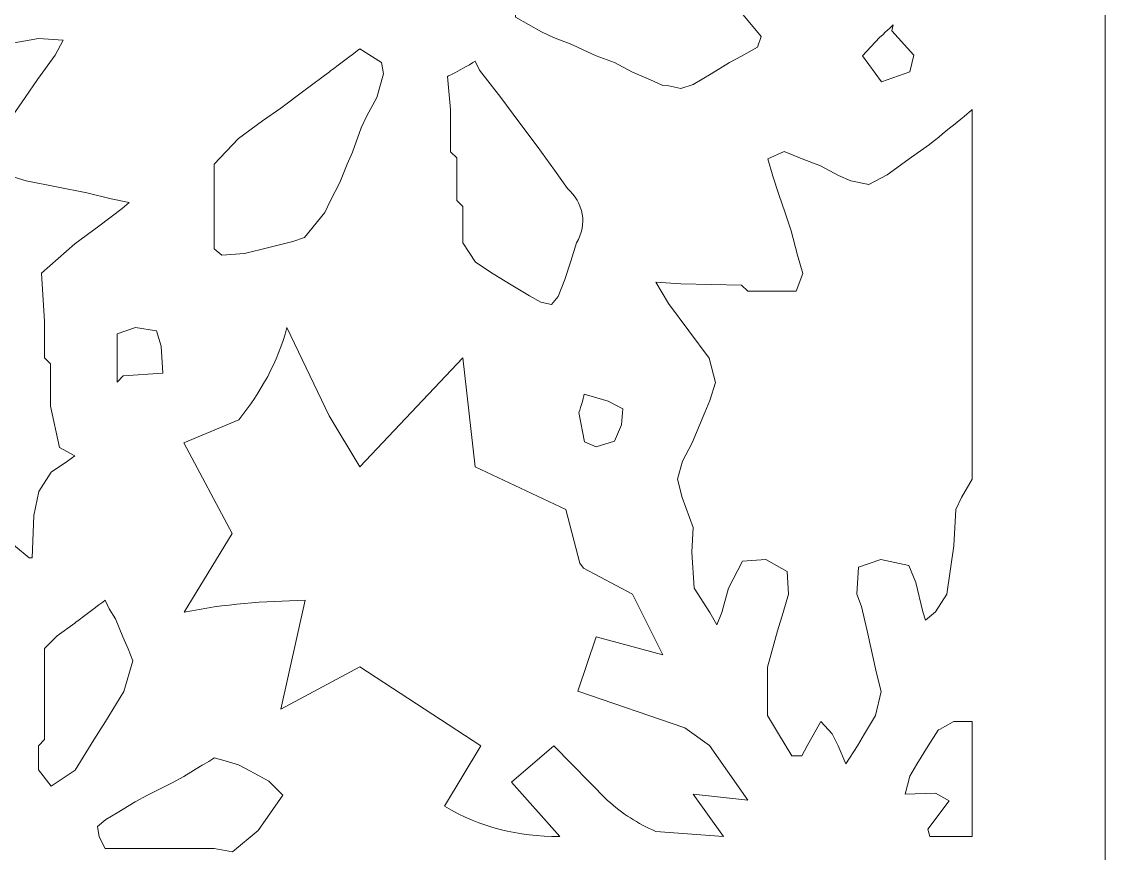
# Model space of a CAD drawing. Header units: centimetres. Extents: x -13.8 to 13.8, y -13.7 to 13.7.
# Drawn here: x 11.721 to 13.774, y 4.047 to 5.624 of the extents above; entities that cross this region are included whole.
import ezdxf

# ---------------------------------------------------------------- set-up
doc = ezdxf.new("R2010")
doc.units = ezdxf.units.CM
doc.header["$MEASUREMENT"] = 0
doc.layers.add('Layer 1', color=7, linetype='Continuous')

msp = doc.modelspace()

# ---------------------------------------------------------------- linework, layer by layer
at = {"layer": 'Layer 1', "lineweight": 0}
msp.add_lwpolyline([(0.95375, 0.85022), (13.77439, 0.85022), (13.77439, 13.67104), (0.95375, 13.67104), (0.95375, 0.85022)], close=True, dxfattribs=at)
at = {"layer": 'Layer 1', "color": 7, "lineweight": 0}
for points, knots in [([(12.97046, 5.73252), (12.97046, 5.73252), (13.00382, 5.72566), (13.00382, 5.72566), (13.00382, 5.72566), (13.00382, 5.72566), (13.03621, 5.69785), (13.03621, 5.69785), (13.03621, 5.69785), (13.03621, 5.69785), (13.08515, 5.64052), (13.08515, 5.64052), (13.08515, 5.64052), (13.08515, 5.64052), (13.1223, 5.59536), (13.1223, 5.59536), (13.1223, 5.59536), (13.1223, 5.59536), (13.11545, 5.57535), (13.11545, 5.57535), (13.11545, 5.57535), (13.11545, 5.57535), (13.08515, 5.55823), (13.08515, 5.55823), (13.08515, 5.55823), (13.08515, 5.55823), (13.06211, 5.54583), (13.06211, 5.54583), (13.06211, 5.54583), (13.06211, 5.54583), (13.02763, 5.5245), (13.02763, 5.5245), (13.02763, 5.5245), (13.02763, 5.5245), (12.99313, 5.5045), (12.99313, 5.5045), (12.99313, 5.5045), (12.99313, 5.5045), (12.97009, 5.49688), (12.97009, 5.49688), (12.97009, 5.49688), (12.97009, 5.49688), (12.94723, 5.50164), (12.94723, 5.50164), (12.94723, 5.50164), (12.94723, 5.50164), (12.93561, 5.50278), (12.93561, 5.50278), (12.93561, 5.50278), (12.93561, 5.50278), (12.91275, 5.51347), (12.91275, 5.51347), (12.91275, 5.51347), (12.91275, 5.51347), (12.87846, 5.52754), (12.87846, 5.52754), (12.87846, 5.52754), (12.87846, 5.52754), (12.84399, 5.54583), (12.84399, 5.54583), (12.84399, 5.54583), (12.84399, 5.54583), (12.80948, 5.55897), (12.80948, 5.55897), (12.80948, 5.55897), (12.80948, 5.55897), (12.78625, 5.56966), (12.78625, 5.56966), (12.78625, 5.56966), (12.78625, 5.56966), (12.76321, 5.5803), (12.76321, 5.5803), (12.76321, 5.5803), (12.76321, 5.5803), (12.72873, 5.59326), (12.72873, 5.59326), (12.72873, 5.59326), (12.72873, 5.59326), (12.70606, 5.60411), (12.70606, 5.60411), (12.70606, 5.60411), (12.70606, 5.60411), (12.65634, 5.63195), (12.65634, 5.63195), (12.65634, 5.63195), (12.65634, 5.63195), (12.65806, 5.65195), (12.65806, 5.65195), (12.65806, 5.65195), (12.65806, 5.65195), (12.66566, 5.68357), (12.66566, 5.68357), (12.66566, 5.68357), (12.66566, 5.68357), (12.69463, 5.69804), (12.69463, 5.69804), (12.69463, 5.69804), (12.69463, 5.69804), (12.76358, 5.69804), (12.76358, 5.69804), (12.76358, 5.69804), (12.76358, 5.69804), (12.77501, 5.70984), (12.77501, 5.70984), (12.77501, 5.70984), (12.77501, 5.70984), (12.86703, 5.70984), (12.86703, 5.70984), (12.86703, 5.70984), (12.86703, 5.70984), (12.87846, 5.7213), (12.87846, 5.7213), (12.87846, 5.7213), (12.87846, 5.7213), (12.95905, 5.7213), (12.95905, 5.7213), (12.95905, 5.7213), (12.95905, 5.7213), (12.97046, 5.73252), (12.97046, 5.73252)], [0, 0, 0, 0, 0.0322581, 0.0322581, 0.0322581, 0.0322581, 0.0645161, 0.0645161, 0.0645161, 0.0645161, 0.0967742, 0.0967742, 0.0967742, 0.0967742, 0.1290323, 0.1290323, 0.1290323, 0.1290323, 0.1612903, 0.1612903, 0.1612903, 0.1612903, 0.1935484, 0.1935484, 0.1935484, 0.1935484, 0.2258065, 0.2258065, 0.2258065, 0.2258065, 0.2580645, 0.2580645, 0.2580645, 0.2580645, 0.2903226, 0.2903226, 0.2903226, 0.2903226, 0.3225806, 0.3225806, 0.3225806, 0.3225806, 0.3548387, 0.3548387, 0.3548387, 0.3548387, 0.3870968, 0.3870968, 0.3870968, 0.3870968, 0.4193548, 0.4193548, 0.4193548, 0.4193548, 0.4516129, 0.4516129, 0.4516129, 0.4516129, 0.483871, 0.483871, 0.483871, 0.483871, 0.516129, 0.516129, 0.516129, 0.516129, 0.5483871, 0.5483871, 0.5483871, 0.5483871, 0.5806452, 0.5806452, 0.5806452, 0.5806452, 0.6129032, 0.6129032, 0.6129032, 0.6129032, 0.6451613, 0.6451613, 0.6451613, 0.6451613, 0.6774194, 0.6774194, 0.6774194, 0.6774194, 0.7096774, 0.7096774, 0.7096774, 0.7096774, 0.7419355, 0.7419355, 0.7419355, 0.7419355, 0.7741935, 0.7741935, 0.7741935, 0.7741935, 0.8064516, 0.8064516, 0.8064516, 0.8064516, 0.8387097, 0.8387097, 0.8387097, 0.8387097, 0.8709677, 0.8709677, 0.8709677, 0.8709677, 0.9032258, 0.9032258, 0.9032258, 0.9032258, 0.9354839, 0.9354839, 0.9354839, 0.9354839, 1, 1, 1, 1]), ([(11.47696, 5.7213), (11.47696, 5.7213), (11.4922, 5.69616), (11.4922, 5.69616), (11.4922, 5.69616), (11.4922, 5.69616), (11.52554, 5.65197), (11.52554, 5.65197), (11.52554, 5.65197), (11.52554, 5.65197), (11.56002, 5.60606), (11.56002, 5.60606), (11.56002, 5.60606), (11.56002, 5.60606), (11.64897, 5.58034), (11.64897, 5.58034), (11.64897, 5.58034), (11.64897, 5.58034), (11.70649, 5.58338), (11.70649, 5.58338), (11.70649, 5.58338), (11.70649, 5.58338), (11.7524, 5.59158), (11.7524, 5.59158), (11.7524, 5.59158), (11.7524, 5.59158), (11.79926, 5.58854), (11.79926, 5.58854), (11.79926, 5.58854), (11.79926, 5.58854), (11.78402, 5.55996), (11.78402, 5.55996), (11.78402, 5.55996), (11.78402, 5.55996), (11.75068, 5.51405), (11.75068, 5.51405), (11.75068, 5.51405), (11.75068, 5.51405), (11.72763, 5.47957), (11.72763, 5.47957), (11.72763, 5.47957), (11.72763, 5.47957), (11.70342, 5.44509), (11.70342, 5.44509), (11.70342, 5.44509), (11.70342, 5.44509), (11.6699, 5.39937), (11.6699, 5.39937), (11.6699, 5.39937), (11.62989, 5.37193), (11.66191, 5.31346), (11.70668, 5.32851), (11.70668, 5.32851), (11.70668, 5.32851), (11.72935, 5.32184), (11.72935, 5.32184), (11.72935, 5.32184), (11.72935, 5.32184), (11.78687, 5.31041), (11.78687, 5.31041), (11.78687, 5.31041), (11.78687, 5.31041), (11.84439, 5.29879), (11.84439, 5.29879), (11.84439, 5.29879), (11.84439, 5.29879), (11.8903, 5.28736), (11.8903, 5.28736), (11.8903, 5.28736), (11.8903, 5.28736), (11.92459, 5.28051), (11.92459, 5.28051), (11.92459, 5.28051), (11.92459, 5.28051), (11.91125, 5.26908), (11.91125, 5.26908), (11.91125, 5.26908), (11.91125, 5.26908), (11.86706, 5.23556), (11.86706, 5.23556), (11.86706, 5.23556), (11.86706, 5.23556), (11.82134, 5.20222), (11.82134, 5.20222), (11.82134, 5.20222), (11.82134, 5.20222), (11.75829, 5.14642), (11.75829, 5.14642), (11.75829, 5.14642), (11.75829, 5.14642), (11.76401, 5.05498), (11.76401, 5.05498), (11.76401, 5.05498), (11.76401, 5.05498), (11.76401, 4.98621), (11.76401, 4.98621), (11.76401, 4.98621), (11.76401, 4.98621), (11.77544, 4.97441), (11.77544, 4.97441), (11.77544, 4.97441), (11.77544, 4.97441), (11.77544, 4.89421), (11.77544, 4.89421), (11.77544, 4.89421), (11.77544, 4.89421), (11.79277, 4.81629), (11.79277, 4.81629), (11.79277, 4.81629), (11.79277, 4.81629), (11.82135, 4.8001), (11.82135, 4.8001), (11.82135, 4.8001), (11.82135, 4.8001), (11.80783, 4.79039), (11.80783, 4.79039), (11.80783, 4.79039), (11.80783, 4.79039), (11.7764, 4.76943), (11.7764, 4.76943), (11.7764, 4.76943), (11.7764, 4.76943), (11.75335, 4.73286), (11.75335, 4.73286), (11.75335, 4.73286), (11.75335, 4.73286), (11.74382, 4.68695), (11.74382, 4.68695), (11.74382, 4.68695), (11.74382, 4.68695), (11.74096, 4.60694), (11.74096, 4.60694), (11.74096, 4.60694), (11.74096, 4.60694), (11.73506, 4.60675), (11.73506, 4.60675), (11.73506, 4.60675), (11.73506, 4.60675), (11.68344, 4.6498), (11.68344, 4.6498), (11.68344, 4.6498), (11.65029, 4.66827), (11.62571, 4.68922), (11.60324, 4.71991), (11.60324, 4.71991), (11.60324, 4.71991), (11.55429, 4.69837), (11.55429, 4.69837), (11.55429, 4.69837), (11.55429, 4.69837), (11.54495, 4.67551), (11.54495, 4.67551), (11.54495, 4.67551), (11.54495, 4.67551), (11.5322, 4.64122), (11.5322, 4.64122), (11.5322, 4.64122), (11.5322, 4.64122), (11.50934, 4.57227), (11.50934, 4.57227), (11.50934, 4.57227), (11.50934, 4.57227), (11.496, 4.54637), (11.496, 4.54637), (11.496, 4.54637), (11.496, 4.54637), (11.48153, 4.55322), (11.48153, 4.55322), (11.48153, 4.55322), (11.48153, 4.55322), (11.47695, 4.57264), (11.47695, 4.57264), (11.47695, 4.57264), (11.47695, 4.57264), (11.47696, 5.7213), (11.47696, 5.7213)], [0, 0, 0, 0, 0.0222222, 0.0222222, 0.0222222, 0.0222222, 0.0444444, 0.0444444, 0.0444444, 0.0444444, 0.0666667, 0.0666667, 0.0666667, 0.0666667, 0.0888889, 0.0888889, 0.0888889, 0.0888889, 0.1111111, 0.1111111, 0.1111111, 0.1111111, 0.1333333, 0.1333333, 0.1333333, 0.1333333, 0.1555556, 0.1555556, 0.1555556, 0.1555556, 0.1777778, 0.1777778, 0.1777778, 0.1777778, 0.2, 0.2, 0.2, 0.2, 0.2222222, 0.2222222, 0.2222222, 0.2222222, 0.2444444, 0.2444444, 0.2444444, 0.2444444, 0.2666667, 0.2666667, 0.2666667, 0.2666667, 0.2888889, 0.2888889, 0.2888889, 0.2888889, 0.3111111, 0.3111111, 0.3111111, 0.3111111, 0.3333333, 0.3333333, 0.3333333, 0.3333333, 0.3555556, 0.3555556, 0.3555556, 0.3555556, 0.3777778, 0.3777778, 0.3777778, 0.3777778, 0.4, 0.4, 0.4, 0.4, 0.4222222, 0.4222222, 0.4222222, 0.4222222, 0.4444444, 0.4444444, 0.4444444, 0.4444444, 0.4666667, 0.4666667, 0.4666667, 0.4666667, 0.4888889, 0.4888889, 0.4888889, 0.4888889, 0.5111111, 0.5111111, 0.5111111, 0.5111111, 0.5333333, 0.5333333, 0.5333333, 0.5333333, 0.5555556, 0.5555556, 0.5555556, 0.5555556, 0.5777778, 0.5777778, 0.5777778, 0.5777778, 0.6, 0.6, 0.6, 0.6, 0.6222222, 0.6222222, 0.6222222, 0.6222222, 0.6444444, 0.6444444, 0.6444444, 0.6444444, 0.6666667, 0.6666667, 0.6666667, 0.6666667, 0.6888889, 0.6888889, 0.6888889, 0.6888889, 0.7111111, 0.7111111, 0.7111111, 0.7111111, 0.7333333, 0.7333333, 0.7333333, 0.7333333, 0.7555556, 0.7555556, 0.7555556, 0.7555556, 0.7777778, 0.7777778, 0.7777778, 0.7777778, 0.8, 0.8, 0.8, 0.8, 0.8222222, 0.8222222, 0.8222222, 0.8222222, 0.8444444, 0.8444444, 0.8444444, 0.8444444, 0.8666667, 0.8666667, 0.8666667, 0.8666667, 0.8888889, 0.8888889, 0.8888889, 0.8888889, 0.9111111, 0.9111111, 0.9111111, 0.9111111, 0.9333333, 0.9333333, 0.9333333, 0.9333333, 0.9555556, 0.9555556, 0.9555556, 0.9555556, 1, 1, 1, 1]), ([(13.37262, 5.61784), (13.37262, 5.61784), (13.36958, 5.60604), (13.36958, 5.60604), (13.36958, 5.60604), (13.36958, 5.60604), (13.41149, 5.55995), (13.41149, 5.55995), (13.41149, 5.55995), (13.41149, 5.55995), (13.40406, 5.52852), (13.40406, 5.52852), (13.40406, 5.52852), (13.40406, 5.52852), (13.35014, 5.50928), (13.35014, 5.50928), (13.35014, 5.50928), (13.35014, 5.50928), (13.31394, 5.559), (13.31394, 5.559), (13.31394, 5.559), (13.31394, 5.559), (13.34633, 5.59329), (13.34633, 5.59329), (13.34633, 5.59329), (13.34632, 5.59326), (13.3667, 5.61194), (13.37262, 5.61784)], [0, 0, 0, 0, 0.125, 0.125, 0.125, 0.125, 0.25, 0.25, 0.25, 0.25, 0.375, 0.375, 0.375, 0.375, 0.5, 0.5, 0.5, 0.5, 0.625, 0.625, 0.625, 0.625, 0.75, 0.75, 0.75, 0.75, 1, 1, 1, 1]), ([(12.36144, 5.57194), (12.36144, 5.57194), (12.40277, 5.54585), (12.40277, 5.54585), (12.40277, 5.54585), (12.40277, 5.54585), (12.40621, 5.52452), (12.40621, 5.52452), (12.40621, 5.52452), (12.40621, 5.52452), (12.39383, 5.47957), (12.39383, 5.47957), (12.39383, 5.47957), (12.39383, 5.47957), (12.37478, 5.44509), (12.37478, 5.44509), (12.37478, 5.44509), (12.37478, 5.44509), (12.36412, 5.42204), (12.36412, 5.42204), (12.36412, 5.42204), (12.36412, 5.42204), (12.34793, 5.37632), (12.34793, 5.37632), (12.34793, 5.37632), (12.34793, 5.37632), (12.33764, 5.35309), (12.33764, 5.35309), (12.33764, 5.35309), (12.33764, 5.35309), (12.32372, 5.31861), (12.32372, 5.31861), (12.32372, 5.31861), (12.32372, 5.31861), (12.30581, 5.28432), (12.30581, 5.28432), (12.30581, 5.28432), (12.30581, 5.28432), (12.29515, 5.26146), (12.29515, 5.26146), (12.29515, 5.26146), (12.29515, 5.26146), (12.25705, 5.21421), (12.25705, 5.21421), (12.25705, 5.21421), (12.25705, 5.21421), (12.23496, 5.20699), (12.23496, 5.20699), (12.23496, 5.20699), (12.23496, 5.20699), (12.18905, 5.19537), (12.18905, 5.19537), (12.18905, 5.19537), (12.18905, 5.19537), (12.14296, 5.18394), (12.14296, 5.18394), (12.14296, 5.18394), (12.14296, 5.18394), (12.1001, 5.1809), (12.1001, 5.1809), (12.1001, 5.1809), (12.1001, 5.1809), (12.08563, 5.19291), (12.08563, 5.19291), (12.08563, 5.19291), (12.08563, 5.19291), (12.08563, 5.35349), (12.08563, 5.35349), (12.08563, 5.35349), (12.08563, 5.35349), (12.13154, 5.40207), (12.13154, 5.40207), (12.13154, 5.40207), (12.13154, 5.40207), (12.17745, 5.43562), (12.17745, 5.43562), (12.17745, 5.43562), (12.17745, 5.43562), (12.21193, 5.45962), (12.21193, 5.45962), (12.21193, 5.45962), (12.21193, 5.45962), (12.25805, 5.4941), (12.25805, 5.4941), (12.25805, 5.4941), (12.25805, 5.4941), (12.30396, 5.52858), (12.30396, 5.52858), (12.30396, 5.52858), (12.30392, 5.52849), (12.35628, 5.56718), (12.36144, 5.57194)], [0, 0, 0, 0, 0.0416667, 0.0416667, 0.0416667, 0.0416667, 0.0833333, 0.0833333, 0.0833333, 0.0833333, 0.125, 0.125, 0.125, 0.125, 0.1666667, 0.1666667, 0.1666667, 0.1666667, 0.2083333, 0.2083333, 0.2083333, 0.2083333, 0.25, 0.25, 0.25, 0.25, 0.2916667, 0.2916667, 0.2916667, 0.2916667, 0.3333333, 0.3333333, 0.3333333, 0.3333333, 0.375, 0.375, 0.375, 0.375, 0.4166667, 0.4166667, 0.4166667, 0.4166667, 0.4583333, 0.4583333, 0.4583333, 0.4583333, 0.5, 0.5, 0.5, 0.5, 0.5416667, 0.5416667, 0.5416667, 0.5416667, 0.5833333, 0.5833333, 0.5833333, 0.5833333, 0.625, 0.625, 0.625, 0.625, 0.6666667, 0.6666667, 0.6666667, 0.6666667, 0.7083333, 0.7083333, 0.7083333, 0.7083333, 0.75, 0.75, 0.75, 0.75, 0.7916667, 0.7916667, 0.7916667, 0.7916667, 0.8333333, 0.8333333, 0.8333333, 0.8333333, 0.875, 0.875, 0.875, 0.875, 0.9166667, 0.9166667, 0.9166667, 0.9166667, 1, 1, 1, 1]), ([(12.57996, 5.54889), (12.57996, 5.54889), (12.58816, 5.53137), (12.58816, 5.53137), (12.58816, 5.53137), (12.58816, 5.53137), (12.62854, 5.47956), (12.62854, 5.47956), (12.62854, 5.47956), (12.62854, 5.47956), (12.66302, 5.43384), (12.66302, 5.43384), (12.66302, 5.43384), (12.66302, 5.43384), (12.6975, 5.38754), (12.6975, 5.38754), (12.6975, 5.38754), (12.6975, 5.38754), (12.73084, 5.34182), (12.73084, 5.34182), (12.73084, 5.34182), (12.73084, 5.34182), (12.75505, 5.30734), (12.75505, 5.30734), (12.75505, 5.30734), (12.78495, 5.28067), (12.7941, 5.23876), (12.77201, 5.2041), (12.77201, 5.2041), (12.77201, 5.2041), (12.76153, 5.16941), (12.76153, 5.16941), (12.76153, 5.16941), (12.76153, 5.16941), (12.7501, 5.13493), (12.7501, 5.13493), (12.7501, 5.13493), (12.7501, 5.13493), (12.73751, 5.10254), (12.73751, 5.10254), (12.73751, 5.10254), (12.73751, 5.10254), (12.72494, 5.08711), (12.72494, 5.08711), (12.72494, 5.08711), (12.72494, 5.08711), (12.70494, 5.09187), (12.70494, 5.09187), (12.70494, 5.09187), (12.70494, 5.09187), (12.68303, 5.10367), (12.68303, 5.10367), (12.68303, 5.10367), (12.68303, 5.10367), (12.64855, 5.12463), (12.64855, 5.12463), (12.64855, 5.12463), (12.64855, 5.12463), (12.61407, 5.14519), (12.61407, 5.14519), (12.61407, 5.14519), (12.61407, 5.14519), (12.58055, 5.16768), (12.58055, 5.16768), (12.58055, 5.16768), (12.58055, 5.16768), (12.55692, 5.20427), (12.55692, 5.20427), (12.55692, 5.20427), (12.55692, 5.20427), (12.55692, 5.27322), (12.55692, 5.27322), (12.55692, 5.27322), (12.55692, 5.27322), (12.54549, 5.28446), (12.54549, 5.28446), (12.54549, 5.28446), (12.54549, 5.28446), (12.54549, 5.36524), (12.54549, 5.36524), (12.54549, 5.36524), (12.54549, 5.36524), (12.53369, 5.37648), (12.53369, 5.37648), (12.53369, 5.37648), (12.53369, 5.37648), (12.53369, 5.45686), (12.53369, 5.45686), (12.53369, 5.45686), (12.53369, 5.45686), (12.52797, 5.51954), (12.52797, 5.51954), (12.52797, 5.51954), (12.52794, 5.51955), (12.57366, 5.54297), (12.57996, 5.54889)], [0, 0, 0, 0, 0.04, 0.04, 0.04, 0.04, 0.08, 0.08, 0.08, 0.08, 0.12, 0.12, 0.12, 0.12, 0.16, 0.16, 0.16, 0.16, 0.2, 0.2, 0.2, 0.2, 0.24, 0.24, 0.24, 0.24, 0.28, 0.28, 0.28, 0.28, 0.32, 0.32, 0.32, 0.32, 0.36, 0.36, 0.36, 0.36, 0.4, 0.4, 0.4, 0.4, 0.44, 0.44, 0.44, 0.44, 0.48, 0.48, 0.48, 0.48, 0.52, 0.52, 0.52, 0.52, 0.56, 0.56, 0.56, 0.56, 0.6, 0.6, 0.6, 0.6, 0.64, 0.64, 0.64, 0.64, 0.68, 0.68, 0.68, 0.68, 0.72, 0.72, 0.72, 0.72, 0.76, 0.76, 0.76, 0.76, 0.8, 0.8, 0.8, 0.8, 0.84, 0.84, 0.84, 0.84, 0.88, 0.88, 0.88, 0.88, 0.92, 0.92, 0.92, 0.92, 1, 1, 1, 1]), ([(13.52177, 5.45687), (13.52177, 5.45687), (13.52177, 4.75623), (13.52177, 4.75623), (13.52177, 4.75623), (13.52177, 4.75623), (13.50158, 4.72136), (13.50158, 4.72136), (13.50158, 4.72136), (13.50158, 4.72136), (13.4911, 4.69831), (13.4911, 4.69831), (13.4911, 4.69831), (13.4911, 4.69831), (13.48729, 4.62973), (13.48729, 4.62973), (13.48729, 4.62973), (13.48729, 4.62973), (13.47395, 4.53771), (13.47395, 4.53771), (13.47395, 4.53771), (13.47395, 4.53771), (13.45262, 4.50416), (13.45262, 4.50416), (13.45262, 4.50416), (13.45262, 4.50416), (13.43357, 4.48873), (13.43357, 4.48873), (13.43357, 4.48873), (13.43357, 4.48873), (13.42881, 4.50416), (13.42881, 4.50416), (13.42881, 4.50416), (13.42881, 4.50416), (13.41529, 4.56036), (13.41529, 4.56036), (13.41529, 4.56036), (13.41529, 4.56036), (13.40233, 4.59219), (13.40233, 4.59219), (13.40233, 4.59219), (13.40233, 4.59219), (13.34918, 4.60381), (13.34918, 4.60381), (13.34918, 4.60381), (13.34918, 4.60381), (13.30653, 4.58894), (13.30653, 4.58894), (13.30653, 4.58894), (13.30653, 4.58894), (13.30328, 4.53769), (13.30328, 4.53769), (13.30328, 4.53769), (13.30328, 4.53769), (13.31204, 4.51462), (13.31204, 4.51462), (13.31204, 4.51462), (13.31204, 4.51462), (13.32328, 4.46871), (13.32328, 4.46871), (13.32328, 4.46871), (13.32328, 4.46871), (13.34082, 4.38812), (13.34082, 4.38812), (13.34082, 4.38812), (13.34082, 4.38812), (13.34958, 4.35364), (13.34958, 4.35364), (13.34958, 4.35364), (13.34958, 4.35364), (13.33892, 4.30773), (13.33892, 4.30773), (13.33892, 4.30773), (13.33892, 4.30773), (13.31778, 4.27325), (13.31778, 4.27325), (13.31778, 4.27325), (13.31778, 4.27325), (13.30444, 4.2502), (13.30444, 4.2502), (13.30444, 4.2502), (13.30444, 4.2502), (13.28235, 4.2161), (13.28235, 4.2161), (13.28235, 4.2161), (13.28235, 4.2161), (13.26825, 4.2502), (13.26825, 4.2502), (13.26825, 4.2502), (13.26825, 4.2502), (13.25645, 4.27325), (13.25645, 4.27325), (13.25645, 4.27325), (13.25645, 4.27325), (13.23549, 4.2963), (13.23549, 4.2963), (13.23549, 4.2963), (13.23549, 4.2963), (13.20959, 4.25021), (13.20959, 4.25021), (13.20959, 4.25021), (13.20959, 4.25021), (13.1993, 4.23116), (13.1993, 4.23116), (13.1993, 4.23116), (13.1993, 4.23116), (13.18003, 4.23116), (13.18003, 4.23116), (13.18003, 4.23116), (13.18003, 4.23116), (13.15508, 4.27326), (13.15508, 4.27326), (13.15508, 4.27326), (13.15508, 4.27326), (13.13412, 4.30774), (13.13412, 4.30774), (13.13412, 4.30774), (13.13412, 4.30774), (13.13412, 4.39976), (13.13412, 4.39976), (13.13412, 4.39976), (13.13412, 4.39976), (13.15298, 4.46871), (13.15298, 4.46871), (13.15298, 4.46871), (13.15298, 4.46871), (13.16383, 4.50319), (13.16383, 4.50319), (13.16383, 4.50319), (13.16383, 4.50319), (13.17412, 4.53767), (13.17412, 4.53767), (13.17412, 4.53767), (13.17412, 4.53767), (13.17126, 4.58072), (13.17126, 4.58072), (13.17126, 4.58072), (13.17126, 4.58072), (13.13107, 4.60377), (13.13107, 4.60377), (13.13107, 4.60377), (13.13107, 4.60377), (13.08688, 4.60073), (13.08688, 4.60073), (13.08688, 4.60073), (13.08688, 4.60073), (13.0604, 4.54908), (13.0604, 4.54908), (13.0604, 4.54908), (13.0604, 4.54908), (13.04765, 4.50317), (13.04765, 4.50317), (13.04765, 4.50317), (13.04765, 4.50317), (13.03831, 4.48012), (13.03831, 4.48012), (13.03831, 4.48012), (13.03831, 4.48012), (13.02479, 4.50317), (13.02479, 4.50317), (13.02479, 4.50317), (13.02479, 4.50317), (12.99526, 4.54908), (12.99526, 4.54908), (12.99526, 4.54908), (12.99526, 4.54908), (12.9905, 4.61785), (12.9905, 4.61785), (12.9905, 4.61785), (12.9905, 4.61785), (12.99354, 4.66415), (12.99354, 4.66415), (12.99354, 4.66415), (12.99354, 4.66415), (12.97221, 4.7213), (12.97221, 4.7213), (12.97221, 4.7213), (12.97221, 4.7213), (12.96345, 4.75578), (12.96345, 4.75578), (12.96345, 4.75578), (12.96345, 4.75578), (12.97316, 4.79026), (12.97316, 4.79026), (12.97316, 4.79026), (12.97316, 4.79026), (12.99144, 4.82474), (12.99144, 4.82474), (12.99144, 4.82474), (12.99144, 4.82474), (13.01525, 4.88229), (13.01525, 4.88229), (13.01525, 4.88229), (13.01525, 4.88229), (13.02478, 4.90494), (13.02478, 4.90494), (13.02478, 4.90494), (13.02478, 4.90494), (13.03563, 4.93942), (13.03563, 4.93942), (13.03563, 4.93942), (13.03563, 4.93942), (13.02383, 4.98572), (13.02383, 4.98572), (13.02383, 4.98572), (13.02383, 4.98572), (12.94631, 5.08917), (12.94631, 5.08917), (12.94631, 5.08917), (12.94631, 5.08917), (12.9225, 5.12936), (12.9225, 5.12936), (12.9225, 5.12936), (12.9225, 5.12936), (12.97013, 5.12632), (12.97013, 5.12632), (12.97013, 5.12632), (12.97013, 5.12632), (13.0852, 5.12386), (13.0852, 5.12386), (13.0852, 5.12386), (13.0852, 5.12386), (13.09703, 5.11224), (13.09703, 5.11224), (13.09703, 5.11224), (13.09703, 5.11224), (13.18866, 5.1122), (13.18866, 5.1122), (13.18866, 5.1122), (13.18866, 5.1122), (13.20104, 5.1463), (13.20104, 5.1463), (13.20104, 5.1463), (13.20104, 5.1463), (13.19133, 5.18078), (13.19133, 5.18078), (13.19133, 5.18078), (13.19133, 5.18078), (13.17895, 5.22687), (13.17895, 5.22687), (13.17895, 5.22687), (13.17895, 5.22687), (13.16752, 5.26135), (13.16752, 5.26135), (13.16752, 5.26135), (13.16752, 5.26135), (13.1559, 5.29583), (13.1559, 5.29583), (13.1559, 5.29583), (13.1559, 5.29583), (13.14447, 5.33031), (13.14447, 5.33031), (13.14447, 5.33031), (13.14447, 5.33031), (13.13513, 5.36365), (13.13513, 5.36365), (13.13513, 5.36365), (13.13513, 5.36365), (13.16561, 5.37717), (13.16561, 5.37717), (13.16561, 5.37717), (13.16561, 5.37717), (13.20009, 5.36365), (13.20009, 5.36365), (13.20009, 5.36365), (13.20009, 5.36365), (13.23438, 5.35031), (13.23438, 5.35031), (13.23438, 5.35031), (13.23438, 5.35031), (13.26886, 5.33203), (13.26886, 5.33203), (13.26886, 5.33203), (13.26886, 5.33203), (13.29209, 5.32174), (13.29209, 5.32174), (13.29209, 5.32174), (13.29209, 5.32174), (13.32638, 5.31507), (13.32638, 5.31507), (13.32638, 5.31507), (13.32638, 5.31507), (13.36086, 5.33298), (13.36086, 5.33298), (13.36086, 5.33298), (13.36086, 5.33298), (13.40677, 5.3665), (13.40677, 5.3665), (13.40677, 5.3665), (13.40677, 5.3665), (13.44125, 5.39071), (13.44125, 5.39071), (13.44125, 5.39071), (13.4412, 5.39078), (13.51605, 5.4506), (13.52177, 5.45687)], [0, 0, 0, 0, 0.0133333, 0.0133333, 0.0133333, 0.0133333, 0.0266667, 0.0266667, 0.0266667, 0.0266667, 0.04, 0.04, 0.04, 0.04, 0.0533333, 0.0533333, 0.0533333, 0.0533333, 0.0666667, 0.0666667, 0.0666667, 0.0666667, 0.08, 0.08, 0.08, 0.08, 0.0933333, 0.0933333, 0.0933333, 0.0933333, 0.1066667, 0.1066667, 0.1066667, 0.1066667, 0.12, 0.12, 0.12, 0.12, 0.1333333, 0.1333333, 0.1333333, 0.1333333, 0.1466667, 0.1466667, 0.1466667, 0.1466667, 0.16, 0.16, 0.16, 0.16, 0.1733333, 0.1733333, 0.1733333, 0.1733333, 0.1866667, 0.1866667, 0.1866667, 0.1866667, 0.2, 0.2, 0.2, 0.2, 0.2133333, 0.2133333, 0.2133333, 0.2133333, 0.2266667, 0.2266667, 0.2266667, 0.2266667, 0.24, 0.24, 0.24, 0.24, 0.2533333, 0.2533333, 0.2533333, 0.2533333, 0.2666667, 0.2666667, 0.2666667, 0.2666667, 0.28, 0.28, 0.28, 0.28, 0.2933333, 0.2933333, 0.2933333, 0.2933333, 0.3066667, 0.3066667, 0.3066667, 0.3066667, 0.32, 0.32, 0.32, 0.32, 0.3333333, 0.3333333, 0.3333333, 0.3333333, 0.3466667, 0.3466667, 0.3466667, 0.3466667, 0.36, 0.36, 0.36, 0.36, 0.3733333, 0.3733333, 0.3733333, 0.3733333, 0.3866667, 0.3866667, 0.3866667, 0.3866667, 0.4, 0.4, 0.4, 0.4, 0.4133333, 0.4133333, 0.4133333, 0.4133333, 0.4266667, 0.4266667, 0.4266667, 0.4266667, 0.44, 0.44, 0.44, 0.44, 0.4533333, 0.4533333, 0.4533333, 0.4533333, 0.4666667, 0.4666667, 0.4666667, 0.4666667, 0.48, 0.48, 0.48, 0.48, 0.4933333, 0.4933333, 0.4933333, 0.4933333, 0.5066667, 0.5066667, 0.5066667, 0.5066667, 0.52, 0.52, 0.52, 0.52, 0.5333333, 0.5333333, 0.5333333, 0.5333333, 0.5466667, 0.5466667, 0.5466667, 0.5466667, 0.56, 0.56, 0.56, 0.56, 0.5733333, 0.5733333, 0.5733333, 0.5733333, 0.5866667, 0.5866667, 0.5866667, 0.5866667, 0.6, 0.6, 0.6, 0.6, 0.6133333, 0.6133333, 0.6133333, 0.6133333, 0.6266667, 0.6266667, 0.6266667, 0.6266667, 0.64, 0.64, 0.64, 0.64, 0.6533333, 0.6533333, 0.6533333, 0.6533333, 0.6666667, 0.6666667, 0.6666667, 0.6666667, 0.68, 0.68, 0.68, 0.68, 0.6933333, 0.6933333, 0.6933333, 0.6933333, 0.7066667, 0.7066667, 0.7066667, 0.7066667, 0.72, 0.72, 0.72, 0.72, 0.7333333, 0.7333333, 0.7333333, 0.7333333, 0.7466667, 0.7466667, 0.7466667, 0.7466667, 0.76, 0.76, 0.76, 0.76, 0.7733333, 0.7733333, 0.7733333, 0.7733333, 0.7866667, 0.7866667, 0.7866667, 0.7866667, 0.8, 0.8, 0.8, 0.8, 0.8133333, 0.8133333, 0.8133333, 0.8133333, 0.8266667, 0.8266667, 0.8266667, 0.8266667, 0.84, 0.84, 0.84, 0.84, 0.8533333, 0.8533333, 0.8533333, 0.8533333, 0.8666667, 0.8666667, 0.8666667, 0.8666667, 0.88, 0.88, 0.88, 0.88, 0.8933333, 0.8933333, 0.8933333, 0.8933333, 0.9066667, 0.9066667, 0.9066667, 0.9066667, 0.92, 0.92, 0.92, 0.92, 0.9333333, 0.9333333, 0.9333333, 0.9333333, 0.9466667, 0.9466667, 0.9466667, 0.9466667, 0.96, 0.96, 0.96, 0.96, 0.9733333, 0.9733333, 0.9733333, 0.9733333, 1, 1, 1, 1]), ([(11.93644, 5.0433), (11.93644, 5.0433), (11.97644, 5.037), (11.97644, 5.037), (11.97644, 5.037), (11.97644, 5.037), (11.98502, 5.00843), (11.98502, 5.00843), (11.98502, 5.00843), (11.98502, 5.00843), (11.98806, 4.95718), (11.98806, 4.95718), (11.98806, 4.95718), (11.98806, 4.95718), (11.91339, 4.95168), (11.91339, 4.95168), (11.91339, 4.95168), (11.91339, 4.95168), (11.90196, 4.93985), (11.90196, 4.93985), (11.90196, 4.93985), (11.90196, 4.93985), (11.90196, 5.03187), (11.90196, 5.03187), (11.90196, 5.03187), (11.90196, 5.03187), (11.93644, 5.0433), (11.93644, 5.0433)], [0, 0, 0, 0, 0.125, 0.125, 0.125, 0.125, 0.25, 0.25, 0.25, 0.25, 0.375, 0.375, 0.375, 0.375, 0.5, 0.5, 0.5, 0.5, 0.625, 0.625, 0.625, 0.625, 0.75, 0.75, 0.75, 0.75, 1, 1, 1, 1]), ([(12.22351, 5.0433), (12.22351, 5.0433), (12.30371, 4.87624), (12.30371, 4.87624), (12.30371, 4.87624), (12.30371, 4.87624), (12.36144, 4.77946), (12.36144, 4.77946), (12.36144, 4.77946), (12.36144, 4.77946), (12.55689, 4.98615), (12.55689, 4.98615), (12.55689, 4.98615), (12.55689, 4.98615), (12.57994, 4.77927), (12.57994, 4.77927), (12.57994, 4.77927), (12.57994, 4.77927), (12.75216, 4.6987), (12.75216, 4.6987), (12.75216, 4.6987), (12.75216, 4.6987), (12.77846, 4.5966), (12.77846, 4.5966), (12.77846, 4.5966), (12.77846, 4.5966), (12.78568, 4.58707), (12.78568, 4.58707), (12.78568, 4.58707), (12.78568, 4.58707), (12.87844, 4.5381), (12.87844, 4.5381), (12.87844, 4.5381), (12.87844, 4.5381), (12.93596, 4.42285), (12.93596, 4.42285), (12.93596, 4.42285), (12.93596, 4.42285), (12.80946, 4.45733), (12.80946, 4.45733), (12.80946, 4.45733), (12.80946, 4.45733), (12.77498, 4.35409), (12.77498, 4.35409), (12.77498, 4.35409), (12.77498, 4.35409), (12.97728, 4.28437), (12.97728, 4.28437), (12.97728, 4.28437), (12.97728, 4.28437), (13.02453, 4.25103), (13.02453, 4.25103), (13.02453, 4.25103), (13.02453, 4.25103), (13.09692, 4.14721), (13.09692, 4.14721), (13.09692, 4.14721), (13.09692, 4.14721), (12.99347, 4.15883), (12.99347, 4.15883), (12.99347, 4.15883), (12.99347, 4.15883), (13.05062, 4.07824), (13.05062, 4.07824), (13.05062, 4.07824), (13.05062, 4.07824), (12.9224, 4.08795), (12.9224, 4.08795), (12.9224, 4.08795), (12.88774, 4.10338), (12.85916, 4.12129), (12.83115, 4.14701), (12.83115, 4.14701), (12.83115, 4.14701), (12.72905, 4.25065), (12.72905, 4.25065), (12.72905, 4.25065), (12.72905, 4.25065), (12.64885, 4.1817), (12.64885, 4.1817), (12.64885, 4.1817), (12.64885, 4.1817), (12.74048, 4.07825), (12.74048, 4.07825), (12.74048, 4.07825), (12.66066, 4.07881), (12.59112, 4.09481), (12.52236, 4.13598), (12.52236, 4.13598), (12.52236, 4.13598), (12.59113, 4.25065), (12.59113, 4.25065), (12.59113, 4.25065), (12.59113, 4.25065), (12.36139, 4.40019), (12.36139, 4.40019), (12.36139, 4.40019), (12.36139, 4.40019), (12.21203, 4.31962), (12.21203, 4.31962), (12.21203, 4.31962), (12.21203, 4.31962), (12.25794, 4.52631), (12.25794, 4.52631), (12.25794, 4.52631), (12.17907, 4.52422), (12.10573, 4.51983), (12.02857, 4.50364), (12.02857, 4.50364), (12.02857, 4.50364), (12.12001, 4.65281), (12.12001, 4.65281), (12.12001, 4.65281), (12.12001, 4.65281), (12.02838, 4.82521), (12.02838, 4.82521), (12.02838, 4.82521), (12.02838, 4.82521), (12.13239, 4.86826), (12.13239, 4.86826), (12.13239, 4.86826), (12.17435, 4.92233), (12.20563, 4.97644), (12.22351, 5.0433)], [0, 0, 0, 0, 0.03125, 0.03125, 0.03125, 0.03125, 0.0625, 0.0625, 0.0625, 0.0625, 0.09375, 0.09375, 0.09375, 0.09375, 0.125, 0.125, 0.125, 0.125, 0.15625, 0.15625, 0.15625, 0.15625, 0.1875, 0.1875, 0.1875, 0.1875, 0.21875, 0.21875, 0.21875, 0.21875, 0.25, 0.25, 0.25, 0.25, 0.28125, 0.28125, 0.28125, 0.28125, 0.3125, 0.3125, 0.3125, 0.3125, 0.34375, 0.34375, 0.34375, 0.34375, 0.375, 0.375, 0.375, 0.375, 0.40625, 0.40625, 0.40625, 0.40625, 0.4375, 0.4375, 0.4375, 0.4375, 0.46875, 0.46875, 0.46875, 0.46875, 0.5, 0.5, 0.5, 0.5, 0.53125, 0.53125, 0.53125, 0.53125, 0.5625, 0.5625, 0.5625, 0.5625, 0.59375, 0.59375, 0.59375, 0.59375, 0.625, 0.625, 0.625, 0.625, 0.65625, 0.65625, 0.65625, 0.65625, 0.6875, 0.6875, 0.6875, 0.6875, 0.71875, 0.71875, 0.71875, 0.71875, 0.75, 0.75, 0.75, 0.75, 0.78125, 0.78125, 0.78125, 0.78125, 0.8125, 0.8125, 0.8125, 0.8125, 0.84375, 0.84375, 0.84375, 0.84375, 0.875, 0.875, 0.875, 0.875, 0.90625, 0.90625, 0.90625, 0.90625, 0.9375, 0.9375, 0.9375, 0.9375, 1, 1, 1, 1]), ([(12.78665, 4.9172), (12.78665, 4.9172), (12.81046, 4.90998), (12.81046, 4.90998), (12.81046, 4.90998), (12.81046, 4.90998), (12.83218, 4.90405), (12.83218, 4.90405), (12.83218, 4.90405), (12.83218, 4.90405), (12.8602, 4.88918), (12.8602, 4.88918), (12.8602, 4.88918), (12.8602, 4.88918), (12.85734, 4.85928), (12.85734, 4.85928), (12.85734, 4.85928), (12.85734, 4.85928), (12.844, 4.82785), (12.844, 4.82785), (12.844, 4.82785), (12.844, 4.82785), (12.80952, 4.81719), (12.80952, 4.81719), (12.80952, 4.81719), (12.80952, 4.81719), (12.78743, 4.8269), (12.78743, 4.8269), (12.78743, 4.8269), (12.78743, 4.8269), (12.77677, 4.88236), (12.77677, 4.88236), (12.77677, 4.88236), (12.77673, 4.88233), (12.78625, 4.9109), (12.78665, 4.9172)], [0, 0, 0, 0, 0.1, 0.1, 0.1, 0.1, 0.2, 0.2, 0.2, 0.2, 0.3, 0.3, 0.3, 0.3, 0.4, 0.4, 0.4, 0.4, 0.5, 0.5, 0.5, 0.5, 0.6, 0.6, 0.6, 0.6, 0.7, 0.7, 0.7, 0.7, 0.8, 0.8, 0.8, 0.8, 1, 1, 1, 1]), ([(11.87889, 4.52628), (11.87889, 4.52628), (11.88651, 4.51009), (11.88651, 4.51009), (11.88651, 4.51009), (11.88651, 4.51009), (11.89889, 4.49144), (11.89889, 4.49144), (11.89889, 4.49144), (11.89889, 4.49144), (11.91223, 4.45694), (11.91223, 4.45694), (11.91223, 4.45694), (11.91223, 4.45694), (11.92289, 4.43429), (11.92289, 4.43429), (11.92289, 4.43429), (11.92289, 4.43429), (11.93167, 4.41124), (11.93167, 4.41124), (11.93167, 4.41124), (11.93167, 4.41124), (11.91434, 4.35369), (11.91434, 4.35369), (11.91434, 4.35369), (11.91434, 4.35369), (11.89338, 4.31921), (11.89338, 4.31921), (11.89338, 4.31921), (11.89338, 4.31921), (11.87986, 4.29635), (11.87986, 4.29635), (11.87986, 4.29635), (11.87986, 4.29635), (11.85777, 4.26187), (11.85777, 4.26187), (11.85777, 4.26187), (11.85777, 4.26187), (11.82234, 4.20435), (11.82234, 4.20435), (11.82234, 4.20435), (11.82234, 4.20435), (11.77643, 4.17406), (11.77643, 4.17406), (11.77643, 4.17406), (11.77643, 4.17406), (11.7528, 4.20473), (11.7528, 4.20473), (11.7528, 4.20473), (11.7528, 4.20473), (11.7528, 4.25064), (11.7528, 4.25064), (11.7528, 4.25064), (11.7528, 4.25064), (11.76404, 4.26226), (11.76404, 4.26226), (11.76404, 4.26226), (11.76404, 4.26226), (11.76404, 4.43466), (11.76404, 4.43466), (11.76404, 4.43466), (11.76404, 4.43466), (11.78785, 4.45905), (11.78785, 4.45905), (11.78785, 4.45905), (11.78785, 4.45905), (11.82137, 4.48323), (11.82137, 4.48323), (11.82137, 4.48323), (11.82137, 4.48323), (11.87262, 4.52152), (11.87889, 4.52628)], [0, 0, 0, 0, 0.0526316, 0.0526316, 0.0526316, 0.0526316, 0.1052632, 0.1052632, 0.1052632, 0.1052632, 0.1578947, 0.1578947, 0.1578947, 0.1578947, 0.2105263, 0.2105263, 0.2105263, 0.2105263, 0.2631579, 0.2631579, 0.2631579, 0.2631579, 0.3157895, 0.3157895, 0.3157895, 0.3157895, 0.3684211, 0.3684211, 0.3684211, 0.3684211, 0.4210526, 0.4210526, 0.4210526, 0.4210526, 0.4736842, 0.4736842, 0.4736842, 0.4736842, 0.5263158, 0.5263158, 0.5263158, 0.5263158, 0.5789474, 0.5789474, 0.5789474, 0.5789474, 0.6315789, 0.6315789, 0.6315789, 0.6315789, 0.6842105, 0.6842105, 0.6842105, 0.6842105, 0.7368421, 0.7368421, 0.7368421, 0.7368421, 0.7894737, 0.7894737, 0.7894737, 0.7894737, 0.8421053, 0.8421053, 0.8421053, 0.8421053, 0.8947368, 0.8947368, 0.8947368, 0.8947368, 1, 1, 1, 1]), ([(13.48729, 4.29673), (13.48729, 4.29673), (13.52177, 4.29673), (13.52177, 4.29673), (13.52177, 4.29673), (13.52177, 4.29673), (13.52177, 4.07821), (13.52177, 4.07821), (13.52177, 4.07821), (13.52177, 4.07821), (13.44157, 4.07821), (13.44157, 4.07821), (13.44157, 4.07821), (13.44157, 4.07821), (13.43834, 4.09231), (13.43834, 4.09231), (13.43834, 4.09231), (13.43834, 4.09231), (13.47835, 4.14584), (13.47835, 4.14584), (13.47835, 4.14584), (13.47835, 4.14584), (13.45263, 4.16071), (13.45263, 4.16071), (13.45263, 4.16071), (13.45263, 4.16071), (13.39529, 4.1588), (13.39529, 4.1588), (13.39529, 4.1588), (13.39529, 4.1588), (13.40405, 4.19309), (13.40405, 4.19309), (13.40405, 4.19309), (13.40405, 4.19309), (13.41739, 4.21576), (13.41739, 4.21576), (13.41739, 4.21576), (13.41739, 4.21576), (13.43835, 4.25024), (13.43835, 4.25024), (13.43835, 4.25024), (13.43835, 4.25024), (13.4574, 4.27995), (13.4574, 4.27995), (13.4574, 4.27995), (13.4574, 4.27998), (13.48253, 4.29368), (13.48729, 4.29673)], [0, 0, 0, 0, 0.0769231, 0.0769231, 0.0769231, 0.0769231, 0.1538462, 0.1538462, 0.1538462, 0.1538462, 0.2307692, 0.2307692, 0.2307692, 0.2307692, 0.3076923, 0.3076923, 0.3076923, 0.3076923, 0.3846154, 0.3846154, 0.3846154, 0.3846154, 0.4615385, 0.4615385, 0.4615385, 0.4615385, 0.5384615, 0.5384615, 0.5384615, 0.5384615, 0.6153846, 0.6153846, 0.6153846, 0.6153846, 0.6923077, 0.6923077, 0.6923077, 0.6923077, 0.7692308, 0.7692308, 0.7692308, 0.7692308, 0.8461538, 0.8461538, 0.8461538, 0.8461538, 1, 1, 1, 1]), ([(12.08558, 4.22778), (12.08558, 4.22778), (12.10672, 4.22169), (12.10672, 4.22169), (12.10672, 4.22169), (12.10672, 4.22169), (12.13149, 4.21407), (12.13149, 4.21407), (12.13149, 4.21407), (12.13149, 4.21407), (12.15454, 4.20264), (12.15454, 4.20264), (12.15454, 4.20264), (12.15454, 4.20264), (12.18902, 4.1834), (12.18902, 4.1834), (12.18902, 4.1834), (12.18902, 4.1834), (12.21588, 4.15654), (12.21588, 4.15654), (12.21588, 4.15654), (12.21588, 4.15654), (12.16902, 4.08968), (12.16902, 4.08968), (12.16902, 4.08968), (12.16902, 4.08968), (12.12005, 4.0493), (12.12005, 4.0493), (12.12005, 4.0493), (12.12005, 4.0493), (12.08557, 4.0556), (12.08557, 4.0556), (12.08557, 4.0556), (12.08557, 4.0556), (11.87887, 4.05561), (11.87887, 4.05561), (11.87887, 4.05561), (11.87887, 4.05561), (11.86744, 4.07789), (11.86744, 4.07789), (11.86744, 4.07789), (11.86744, 4.07789), (11.8644, 4.09731), (11.8644, 4.09731), (11.8644, 4.09731), (11.8644, 4.09731), (11.88059, 4.11065), (11.88059, 4.11065), (11.88059, 4.11065), (11.88059, 4.11065), (11.90155, 4.12303), (11.90155, 4.12303), (11.90155, 4.12303), (11.90155, 4.12303), (11.93603, 4.14417), (11.93603, 4.14417), (11.93603, 4.14417), (11.93603, 4.14417), (11.95908, 4.15655), (11.95908, 4.15655), (11.95908, 4.15655), (11.95908, 4.15655), (11.98231, 4.16817), (11.98231, 4.16817), (11.98231, 4.16817), (11.98231, 4.16817), (12.00498, 4.1796), (12.00498, 4.1796), (12.00498, 4.1796), (12.00498, 4.1796), (12.02803, 4.19198), (12.02803, 4.19198), (12.02803, 4.19198), (12.02803, 4.19198), (12.05983, 4.21198), (12.05983, 4.21198), (12.05983, 4.21198), (12.05987, 4.21195), (12.08045, 4.22301), (12.08558, 4.22778)], [0, 0, 0, 0, 0.047619, 0.047619, 0.047619, 0.047619, 0.0952381, 0.0952381, 0.0952381, 0.0952381, 0.1428571, 0.1428571, 0.1428571, 0.1428571, 0.1904762, 0.1904762, 0.1904762, 0.1904762, 0.2380952, 0.2380952, 0.2380952, 0.2380952, 0.2857143, 0.2857143, 0.2857143, 0.2857143, 0.3333333, 0.3333333, 0.3333333, 0.3333333, 0.3809524, 0.3809524, 0.3809524, 0.3809524, 0.4285714, 0.4285714, 0.4285714, 0.4285714, 0.4761905, 0.4761905, 0.4761905, 0.4761905, 0.5238095, 0.5238095, 0.5238095, 0.5238095, 0.5714286, 0.5714286, 0.5714286, 0.5714286, 0.6190476, 0.6190476, 0.6190476, 0.6190476, 0.6666667, 0.6666667, 0.6666667, 0.6666667, 0.7142857, 0.7142857, 0.7142857, 0.7142857, 0.7619048, 0.7619048, 0.7619048, 0.7619048, 0.8095238, 0.8095238, 0.8095238, 0.8095238, 0.8571429, 0.8571429, 0.8571429, 0.8571429, 0.9047619, 0.9047619, 0.9047619, 0.9047619, 1, 1, 1, 1])]:
    msp.add_open_spline(points, degree=3, knots=knots, dxfattribs=at)

doc.saveas('drawing.dxf')
